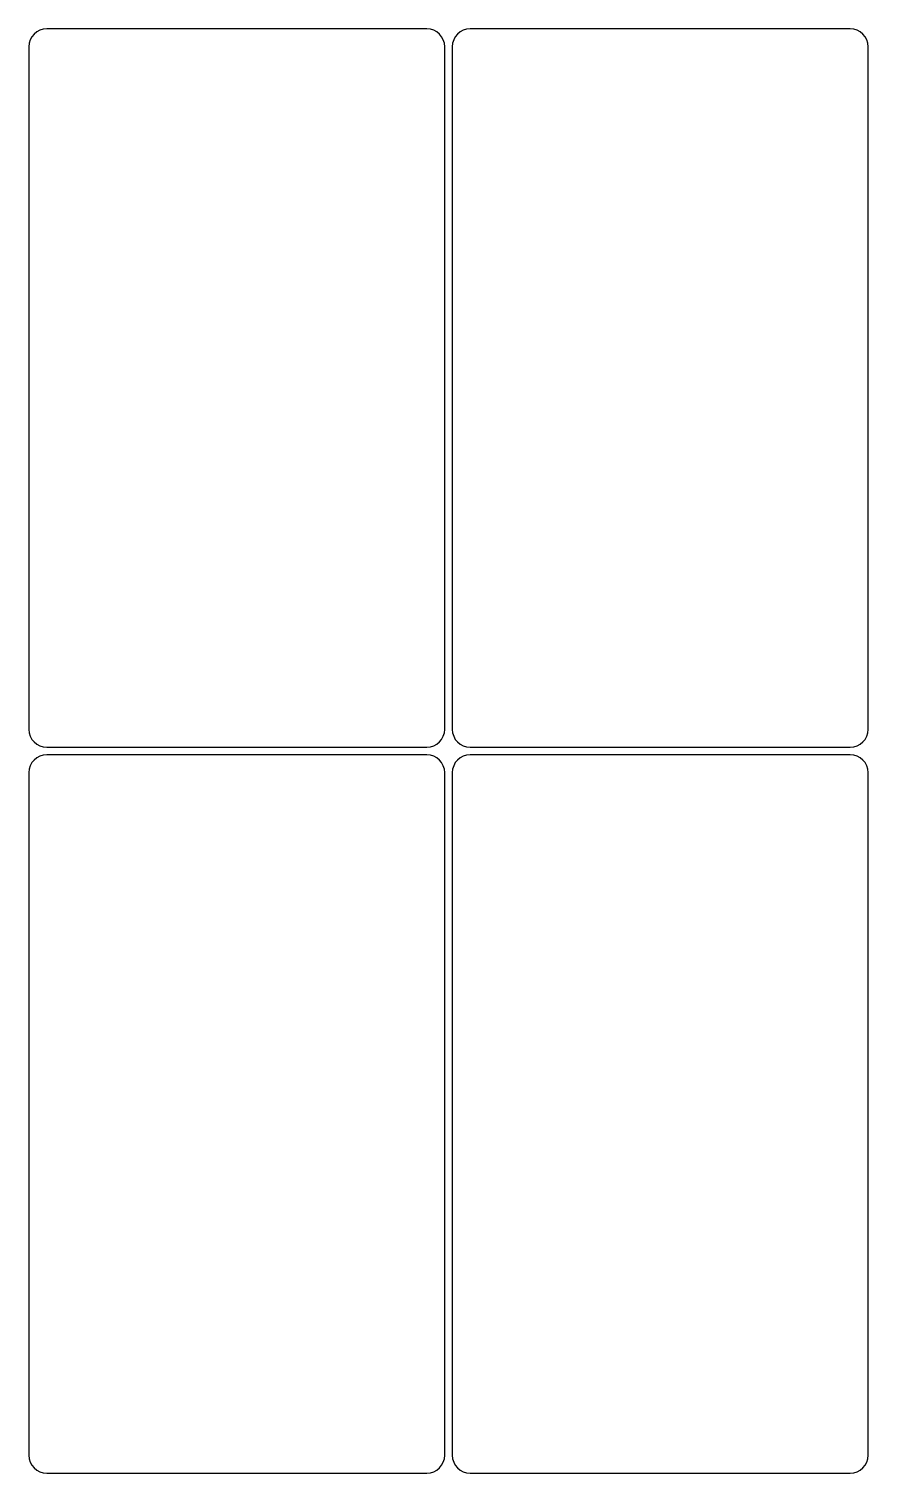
# Model space of a CAD drawing. Header units: inches. Extents: x 1.47 to 7.02, y -10.28 to -0.73.
import ezdxf

# ---------------------------------------------------------------- set-up
doc = ezdxf.new("R2010")
doc.units = ezdxf.units.IN

msp = doc.modelspace()

# ---------------------------------------------------------------- linework, layer by layer
for p, q in [((4.1052, -0.7267), (1.5914, -0.7267)), ((6.9052, -0.7267), (4.3914, -0.7267)), ((1.4733, -0.8448), (1.4733, -5.3586)), ((4.2233, -5.3586), (4.2233, -0.8448)), ((4.2733, -0.8448), (4.2733, -5.3586)), ((7.0233, -5.3586), (7.0233, -0.8448)), ((1.5914, -5.4767), (4.1052, -5.4767)), ((4.1052, -5.5267), (1.5914, -5.5267)), ((4.3914, -5.4767), (6.9052, -5.4767)), ((6.9052, -5.5267), (4.3914, -5.5267)), ((1.4733, -5.6448), (1.4733, -10.1586)), ((4.2233, -10.1586), (4.2233, -5.6448)), ((4.2733, -5.6448), (4.2733, -10.1586)), ((7.0233, -10.1586), (7.0233, -5.6448)), ((1.5914, -10.2767), (4.1052, -10.2767)), ((4.3914, -10.2767), (6.9052, -10.2767))]:
    msp.add_line(p, q)
for centre, start, end in [((1.5914, -0.8448), 90, 180), ((4.1052, -0.8448), 0, 90), ((4.3914, -0.8448), 90, 180), ((6.9052, -0.8448), 0, 90), ((1.5914, -5.3586), 180, 270), ((4.1052, -5.3586), 270, 360), ((4.3914, -5.3586), 180, 270), ((6.9052, -5.3586), 270, 360), ((1.5914, -5.6448), 90, 180), ((4.1052, -5.6448), 0, 90), ((4.3914, -5.6448), 90, 180), ((6.9052, -5.6448), 0, 90), ((1.5914, -10.1586), 180, 270), ((4.1052, -10.1586), 270, 360), ((4.3914, -10.1586), 180, 270), ((6.9052, -10.1586), 270, 360)]:
    msp.add_arc(centre, 0.1181, start, end)

doc.saveas('drawing.dxf')
